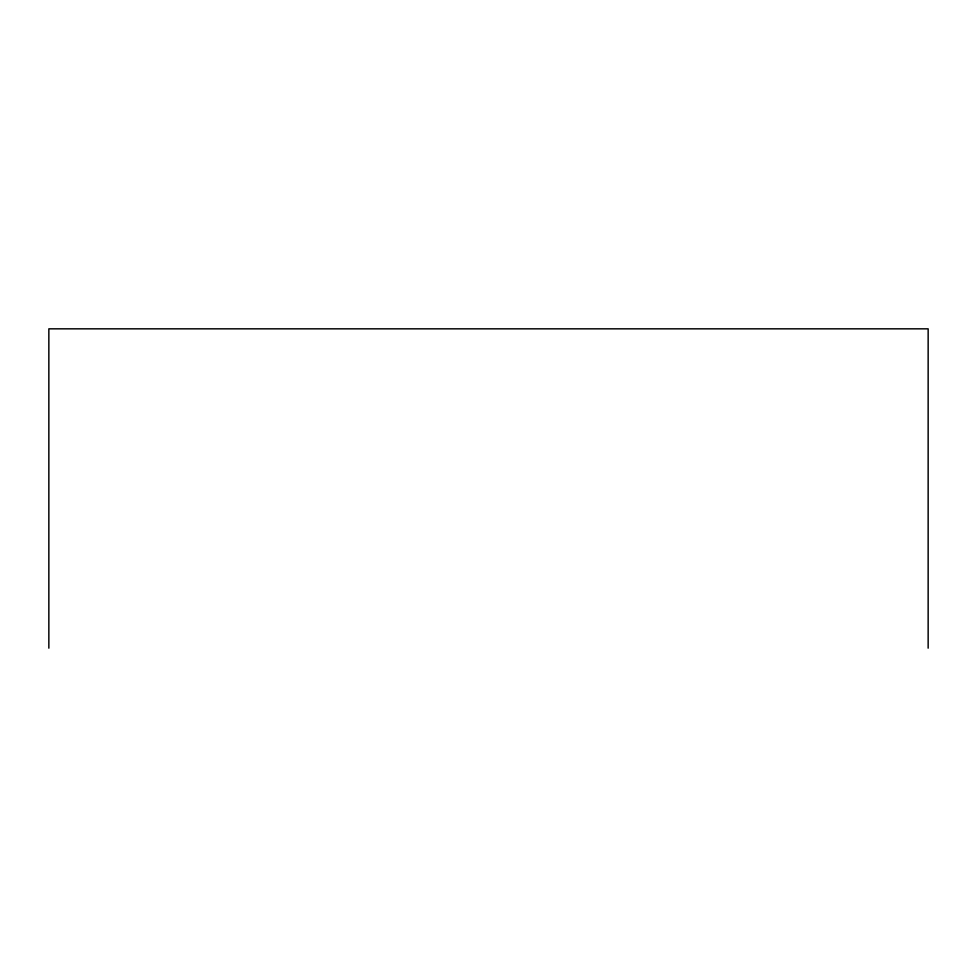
<?xml version="1.0" encoding="UTF-8"?>
<svg xmlns="http://www.w3.org/2000/svg" width="977" height="977" viewBox="0 0 977 977"><rect width="100%" height="100%" fill="white"/><g stroke="black" fill="none" stroke-linecap="round" stroke-linejoin="round"><path stroke-width="1.47" d="M928.15 648.166L928.15 328.834L48.85 328.834L48.85 648.166"/></g></svg>
